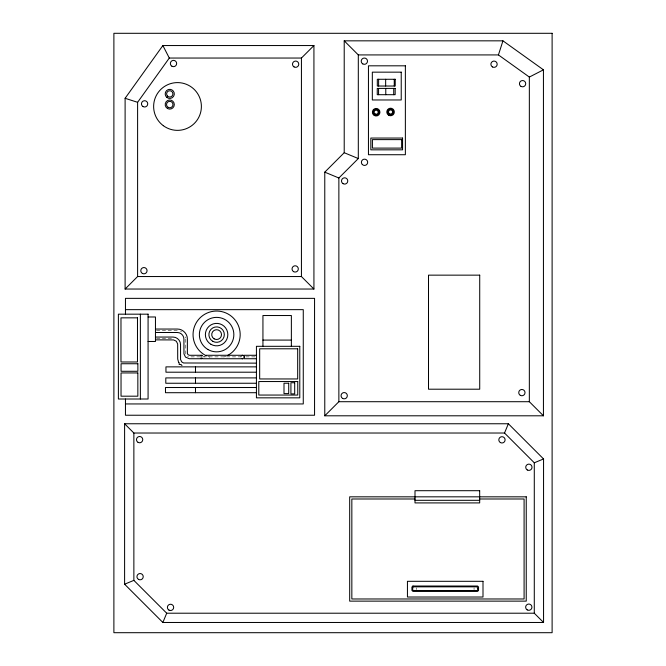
<?xml version="1.0" encoding="UTF-8"?>
<svg xmlns="http://www.w3.org/2000/svg" width="666" height="666" viewBox="0 0 666 666"><rect width="100%" height="100%" fill="white"/><g stroke="black" fill="none" stroke-linecap="round" stroke-linejoin="round"><path stroke-width="0.5" stroke-dasharray="3.33 2.5" d="M240.884 357.009L241.117 356.144M156.452 330.636L177.322 330.636A8.458 8.458 0 0 1 179.512 330.927M156.493 338.403L173.01 338.403M200.15 356.876L189.419 356.876A3.646 3.646 0 0 1 187.604 356.385M203.205 356.876L243.098 356.876M245.837 356.876L256.427 356.876M203.963 356.144L204.196 357.009M474.059 587.812L474.059 589.593M416.408 587.812L416.408 589.593M185.781 339.102L185.781 353.23A3.646 3.646 0 0 0 186.055 354.62M225.866 356.277A23.56 23.56 0 0 1 223.951 357.001M209.765 357.159A23.56 23.56 0 0 1 207.834 356.476M180.553 331.285A8.458 8.458 0 0 1 181.552 331.776M185.489 336.913A8.458 8.458 0 0 1 185.706 337.995"/><path stroke-width="1" d="M201.989 356.144L202.089 355.336L201.24 355.786A1.723 1.723 0 0 0 200.966 356.144M243.956 357.451L244.114 357.867A1.723 1.707 -90 0 0 244.114 356.144L243.956 356.56M344.214 40.834L358.308 54.92L498.426 54.92L502.947 40.834L543.439 69.822L543.439 415.8L324.775 415.8L324.775 172.153L344.214 152.714L344.214 40.834L502.947 40.834M162.87 622.477L166.708 613.211L534.29 613.211L543.556 622.477L543.556 458.949L508.366 423.759L124.6 423.759L124.6 584.207L162.87 622.477L543.556 622.477M124.6 423.759L133.866 433.025L504.528 433.025L508.366 423.759M125.108 98.293L162.87 45.546L313.927 45.546L313.927 289.036L125.108 289.036L125.108 98.293L137.604 102.306L137.604 276.54L125.108 289.036M137.604 102.306L169.297 58.042L301.432 58.042L313.927 45.546M324.775 415.8L338.869 401.706L338.869 177.989L358.308 158.55L358.308 54.92M543.439 415.8L529.345 401.706L529.345 77.065L543.439 69.822M124.6 584.207L133.866 580.369L133.866 433.025M534.29 613.211L534.29 462.787L543.556 458.949M242.166 355.336L243.057 355.336M137.604 276.54L301.432 276.54L313.927 289.036M125.458 309.648L303.271 309.648L303.271 403.946L125.458 403.946M148.077 316.983L155.461 316.983L155.461 341.483L148.077 341.483M155.461 329.046L177.372 329.046C182.709 328.954 187.462 333.708 187.371 339.044L187.371 353.18L187.979 354.678L189.477 355.278L202.039 355.278M155.461 332.5L177.256 332.5C180.827 332.401 184.016 335.589 183.916 339.161L183.958 353.946L185.531 357.126L189.36 358.733L202.039 358.733L201.989 357.867M155.461 337.054L173.06 337.054C177.039 336.988 180.586 340.542 180.528 344.522L180.561 359.523L181.743 361.913L183.6 362.987L256.427 363.137M155.461 339.876L173.626 339.918L176.332 341.25L177.664 343.956L177.705 359.032L178.638 362.471M262.937 340.085L291.367 340.085M206.094 355.278L243.123 355.278M243.972 355.278L256.427 355.278M203.013 358.733L243.123 358.733L242.166 358.674M243.972 358.733L256.427 358.733M181.01 364.477L179.179 364.477L179.179 362.587M256.427 366.866L165.951 366.866L165.951 372.202L256.427 372.202M256.427 377.905L165.792 377.905L165.792 383.25L256.427 383.25M256.427 387.52L165.476 387.52L165.476 392.707L256.427 392.707M338.869 401.706L529.345 401.706M415.001 498.992L351.839 498.992L351.839 598.975L524.092 598.975L524.092 498.992L479.67 498.992M415.001 500.308L479.67 500.308M202.098 358.683L201.598 358.499M344.214 152.714L358.308 158.55M324.775 172.153L338.869 177.989M181.185 365.018L182.009 365.426M498.426 54.92L529.345 77.065M201.373 358.325L201.24 358.225A1.723 1.723 0 0 1 200.966 357.867M504.528 433.025L534.29 462.787M133.866 580.369L166.708 613.211M162.87 45.546L169.297 58.042M394.255 79.279L394.255 86.031M393.723 88.412L393.723 94.697M385.772 88.412L385.772 94.697M385.656 79.279L385.656 86.031M378.613 79.279L378.613 86.031M378.563 88.412L378.563 94.697M301.432 58.042L301.432 276.54M291.367 346.312L291.367 315.526L262.937 315.526L262.937 346.312M195.488 366.866L195.488 372.202M195.488 377.905L195.488 383.25M195.488 387.52L195.488 392.707M140.376 314.177L140.376 399.009M125.458 314.177L125.458 298.36L314.56 298.36L314.56 415.234L125.458 415.234L125.458 399.009M205.969 355.636A23.56 23.56 0 0 1 198.185 319.93A23.56 23.56 0 0 1 234.723 319.53A23.56 23.56 0 0 1 227.714 355.394M412.92 586.03L411.921 587.037L411.921 590.367L412.92 591.375L477.589 591.375L478.529 590.434L478.529 586.971L477.589 586.03L412.92 586.03M413.253 586.829L412.72 587.362L412.72 590.043L413.253 590.576L477.264 590.576L477.73 590.109L477.264 586.829L413.253 586.829M552.114 33.3L113.886 33.3L113.886 632.7L552.114 632.7L552.114 33.3M405.369 65.817L368.448 65.817L368.448 154.728L405.369 154.728L405.369 65.817M401.232 72.161L372.327 72.161L372.327 99.967L401.232 99.967L401.232 72.161M395.221 79.279L377.314 79.279L377.314 86.031L395.221 86.031L395.221 79.279M395.163 88.412L377.256 88.412L377.256 94.697L395.163 94.697L395.163 88.412M402.564 138.053L370.837 138.053L370.837 149.833L402.564 149.833L402.564 138.053M401.64 139.619L372.419 139.619L372.419 148.102L401.64 148.102L401.64 139.619M479.72 275.15L428.504 275.15L428.504 389.202L479.72 389.202L479.72 275.15M148.077 314.177L118.39 314.177L118.39 399.009L148.077 399.009L148.077 314.177M137.479 317.84L120.979 317.84L120.979 361.988L137.479 361.988L137.479 317.84M299.783 346.312L256.427 346.312L256.427 397.835L299.783 397.835L299.783 346.312M297.685 348.793L259.673 348.793L259.673 378.954L297.685 378.954L297.685 348.793M137.87 363.744L121.062 363.744L121.062 371.287L137.87 371.287L137.87 363.744M137.845 372.943L121.037 372.943L121.037 396.187L137.845 396.187L137.845 372.943M297.752 381.543L258.791 381.543L258.791 395.055L297.752 395.055L297.752 381.543M294.688 382.734L290.917 382.734L290.917 393.889L294.688 393.889L294.688 382.734M288.711 383.233L283.999 383.233L283.999 393.606L288.711 393.606L288.711 383.233M479.67 490.7L415.001 490.7L415.001 502.913L479.67 502.913L479.67 490.7M526.248 496.828L349.683 496.828L349.683 601.132L526.248 601.132L526.248 496.828M483 581.31L407.442 581.31L407.442 597.019L483 597.019L483 581.31M214.161 338.861A4.912 4.912 0 0 0 221.52 334.607A4.912 4.912 0 0 0 214.161 330.361A4.912 4.912 0 0 0 214.161 338.861M212.762 341.292A7.709 7.709 0 0 0 224.325 334.607A7.709 7.709 0 0 0 212.762 327.93A7.709 7.709 0 0 0 212.762 341.292M207.992 349.542A17.241 17.241 0 0 0 233.849 334.607A17.241 17.241 0 0 0 207.992 319.68A17.241 17.241 0 0 0 207.992 349.542M527.305 469.988A3.139 3.139 0 0 0 532.017 467.266A3.139 3.139 0 0 0 527.305 464.543A3.139 3.139 0 0 0 527.305 469.988M500.391 442.565A3.139 3.139 0 0 0 505.103 439.843A3.139 3.139 0 0 0 500.391 437.121A3.139 3.139 0 0 0 500.391 442.565M527.214 609.898A3.139 3.139 0 0 0 531.934 607.176A3.139 3.139 0 0 0 527.214 604.462A3.139 3.139 0 0 0 527.214 609.898M168.964 610.106A3.139 3.139 0 0 0 173.676 607.384A3.139 3.139 0 0 0 168.964 604.661A3.139 3.139 0 0 0 168.964 610.106M138.52 579.395A3.139 3.139 0 0 0 143.232 576.673A3.139 3.139 0 0 0 138.52 573.95A3.139 3.139 0 0 0 138.52 579.395M138.045 442.349A3.139 3.139 0 0 0 142.757 439.635A3.139 3.139 0 0 0 138.045 436.913A3.139 3.139 0 0 0 138.045 442.349M520.312 395.338A3.139 3.139 0 0 0 525.024 392.615A3.139 3.139 0 0 0 520.312 389.893A3.139 3.139 0 0 0 520.312 395.338M342.624 398.418A3.139 3.139 0 0 0 347.336 395.696A3.139 3.139 0 0 0 342.624 392.973A3.139 3.139 0 0 0 342.624 398.418M521.012 86.397A3.139 3.139 0 0 0 525.724 83.675A3.139 3.139 0 0 0 521.012 80.952A3.139 3.139 0 0 0 521.012 86.397M492.457 66.933A3.139 3.139 0 0 0 497.177 64.211A3.139 3.139 0 0 0 492.457 61.497A3.139 3.139 0 0 0 492.457 66.933M362.787 63.903A3.139 3.139 0 0 0 367.499 61.18A3.139 3.139 0 0 0 362.787 58.458A3.139 3.139 0 0 0 362.787 63.903M362.312 164.51A3.139 3.139 0 0 0 367.574 163.103A3.139 3.139 0 0 0 363.728 159.257A3.139 3.139 0 0 0 362.312 164.51M343.065 183.674A3.139 3.139 0 0 0 347.777 180.952A3.139 3.139 0 0 0 343.065 178.23A3.139 3.139 0 0 0 343.065 183.674M163.32 125.683A23.876 23.876 0 0 0 201.24 109.166A23.876 23.876 0 0 0 167.974 84.59A23.876 23.876 0 0 0 163.32 125.683M142.349 273.401A3.139 3.139 0 0 0 147.061 270.687A3.139 3.139 0 0 0 142.349 267.965A3.139 3.139 0 0 0 142.349 273.401M143.032 106.577A3.139 3.139 0 0 0 147.744 103.854A3.139 3.139 0 0 0 143.032 101.132A3.139 3.139 0 0 0 143.032 106.577M171.936 66.234A3.139 3.139 0 0 0 176.648 63.511A3.139 3.139 0 0 0 171.936 60.789A3.139 3.139 0 0 0 171.936 66.234M293.606 271.645A3.139 3.139 0 0 0 298.318 268.922A3.139 3.139 0 0 0 293.606 266.2A3.139 3.139 0 0 0 293.606 271.645M294.064 66.916A3.139 3.139 0 0 0 298.776 64.202A3.139 3.139 0 0 0 294.064 61.48A3.139 3.139 0 0 0 294.064 66.916M210.997 344.339A11.23 11.23 0 0 0 227.839 334.607A11.23 11.23 0 0 0 210.997 324.883A11.23 11.23 0 0 0 210.997 344.339M374.658 114.793A2.989 2.989 0 0 0 379.137 112.213A2.989 2.989 0 0 0 374.658 109.624A2.989 2.989 0 0 0 374.658 114.793M375.133 113.978A2.04 2.04 0 0 0 378.196 112.213A2.04 2.04 0 0 0 375.133 110.448A2.04 2.04 0 0 0 375.133 113.978M167.474 108.5A4.554 4.554 0 0 0 174.309 104.554A4.554 4.554 0 0 0 167.474 100.608A4.554 4.554 0 0 0 167.474 108.5M166.841 97.394A4.554 4.554 0 0 0 174.242 94.664A4.554 4.554 0 0 0 168.173 89.619A4.554 4.554 0 0 0 166.841 97.394M167.532 96.112A3.139 3.139 0 0 0 172.785 94.705A3.139 3.139 0 0 0 168.939 90.859A3.139 3.139 0 0 0 167.532 96.112M168.14 107.343A3.213 3.213 0 0 0 172.969 104.554A3.213 3.213 0 0 0 168.14 101.773A3.213 3.213 0 0 0 168.14 107.343M374.267 115.476A3.771 3.771 0 0 0 379.928 112.213A3.771 3.771 0 0 0 374.267 108.949A3.771 3.771 0 0 0 374.267 115.476M388.669 115.235A3.771 3.771 0 0 0 394.33 111.971A3.771 3.771 0 0 0 388.669 108.708A3.771 3.771 0 0 0 388.669 115.235M389.061 114.56A2.989 2.989 0 0 0 393.539 111.971A2.989 2.989 0 0 0 389.061 109.391A2.989 2.989 0 0 0 389.061 114.56M389.535 113.736A2.04 2.04 0 0 0 392.599 111.971A2.04 2.04 0 0 0 389.535 110.206A2.04 2.04 0 0 0 389.535 113.736"/></g></svg>
